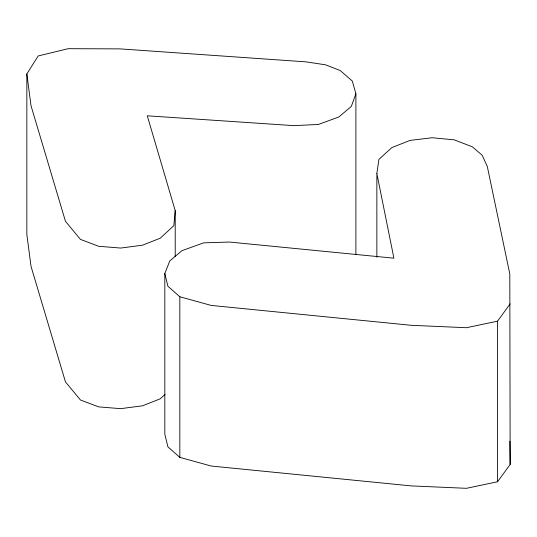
<?xml version="1.0" encoding="UTF-8"?>
<svg xmlns="http://www.w3.org/2000/svg" width="537" height="537" viewBox="0 0 537 537"><rect width="100%" height="100%" fill="white"/><g stroke="black" fill="none" stroke-linecap="round" stroke-linejoin="round"><path stroke-width="0.81" d="M355.897 93.753L351.292 106.447L338.854 116.979L318.401 124.456L293.853 125.638L147.272 115.797L175.223 210.658L173.86 225.621L160.227 238.213L142.5 245.201L120.677 248.054L98.694 246.282L80.456 239.395L65.454 221.291L31.025 105.762L26.85 73.925L38.187 55.969L68.186 48.686L119.999 48.88L306.124 61.869L325.556 64.823L340.216 70.528L352.319 81.06L355.897 93.753L355.897 254.357M376.86 173.558L378.907 159.388L391.862 147.581L410.1 140.399L432.084 137.74L454.074 139.808L472.312 146.796L482.199 155.26L487.307 166.477L509.808 273.937L510.15 464.451L497.537 481.77L466.431 488.314L411.288 485.904L211.189 466.029L179.828 457.37L167.893 446.838L164.825 434.144L164.825 273.541L169.766 260.948L181.868 250.712L203.691 242.838L229.594 242.053L393.903 258.19L376.86 173.558L376.86 257.21M497.537 481.77L497.537 321.173L510.15 303.848M164.966 394.433L160.227 398.816L142.5 405.804L120.677 408.657L98.694 406.885L80.456 399.998L65.454 381.888L31.025 266.359L26.85 234.528L26.85 73.925M497.537 321.173L466.431 327.718L411.288 325.301L211.189 305.425L179.828 296.766L167.893 286.234L164.825 273.541M509.882 441.186L510.15 464.451M179.828 296.766L179.828 457.37M175.223 210.658L175.223 256.666"/></g></svg>
